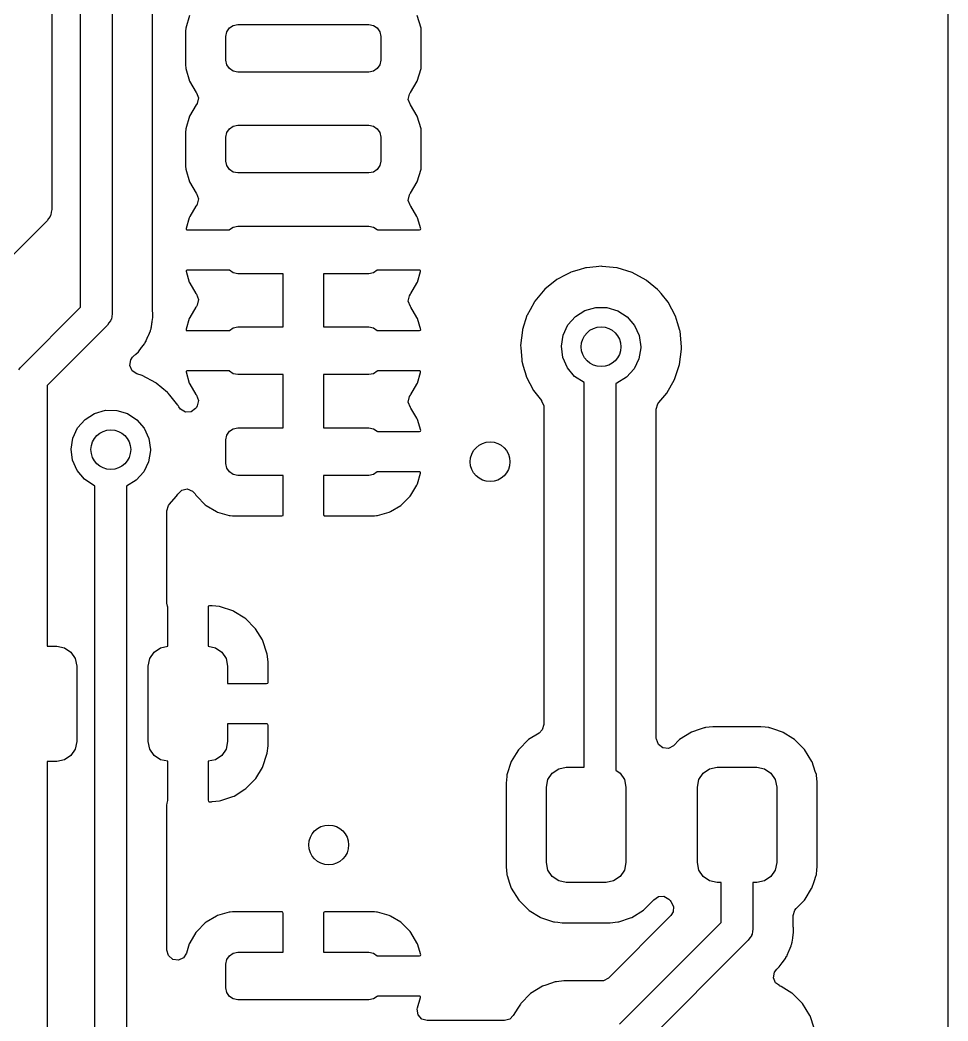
# Model space of a CAD drawing. Extents: x 63 to 234, y -148 to -41.
# Drawn here: x 138.49 to 150.17, y -93.91 to -81.31 of the extents above; entities that cross this region are included whole.
import ezdxf

# ---------------------------------------------------------------- set-up
doc = ezdxf.new("R2010")
doc.units = 0
doc.layers.add('BLACK', color=7, linetype='CONTINUOUS')

msp = doc.modelspace()

# ---------------------------------------------------------------- linework, layer by layer
at = {"layer": 'BLACK', "linetype": 'CONTINUOUS'}
for p, q in [((150.167, -65.3599), (150.167, -95.2913)), ((139.246, -84.9231), (139.246, -78.7528)), ((139.646, -78.67), (139.646, -85.0063)), ((140.154, -84.9813), (140.154, -78.6989)), ((138.884, -81.026), (138.884, -83.6933)), ((140.618, -81.2474), (140.571, -81.4072)), ((143.533, -81.4072), (143.486, -81.2474)), ((140.571, -81.4072), (140.569, -81.4445)), ((141.088, -81.4536), (141.121, -81.4049)), ((141.121, -81.4049), (141.17, -81.3724)), ((141.17, -81.3724), (141.227, -81.361)), ((141.227, -81.361), (142.877, -81.361)), ((142.877, -81.361), (142.934, -81.3724)), ((142.934, -81.3724), (142.983, -81.4049)), ((142.983, -81.4049), (143.016, -81.4536)), ((143.535, -81.4445), (143.533, -81.4072)), ((140.569, -81.4445), (140.569, -81.8775)), ((141.077, -81.511), (141.088, -81.4536)), ((141.077, -81.811), (141.077, -81.511)), ((143.016, -81.4536), (143.027, -81.511)), ((143.027, -81.511), (143.027, -81.811)), ((143.535, -81.8775), (143.535, -81.4445)), ((140.569, -81.8775), (140.569, -81.8799)), ((140.569, -81.8799), (140.569, -81.88)), ((140.569, -81.88), (140.571, -81.9042)), ((140.571, -81.9042), (140.571, -81.9148)), ((140.571, -81.9148), (140.618, -82.0746)), ((141.088, -81.8684), (141.077, -81.811)), ((141.121, -81.9171), (141.088, -81.8684)), ((141.17, -81.9496), (141.121, -81.9171)), ((142.983, -81.9171), (142.934, -81.9496)), ((143.016, -81.8684), (142.983, -81.9171)), ((143.027, -81.811), (143.016, -81.8684)), ((143.486, -82.0746), (143.533, -81.9148)), ((143.533, -81.9042), (143.535, -81.88)), ((143.533, -81.9148), (143.533, -81.9042)), ((143.535, -81.8799), (143.535, -81.8775)), ((143.535, -81.88), (143.535, -81.8799)), ((141.227, -81.961), (141.17, -81.9496)), ((142.877, -81.961), (141.227, -81.961)), ((142.934, -81.9496), (142.877, -81.961)), ((140.618, -82.0746), (140.703, -82.2178)), ((143.401, -82.2178), (143.486, -82.0746)), ((140.703, -82.2178), (140.705, -82.2205)), ((140.705, -82.2205), (140.731, -82.2849)), ((140.731, -82.2849), (140.717, -82.3545)), ((143.373, -82.3071), (143.387, -82.2375)), ((143.399, -82.3715), (143.373, -82.3071)), ((143.387, -82.2375), (143.398, -82.2217)), ((143.398, -82.2217), (143.401, -82.2178)), ((140.703, -82.3742), (140.618, -82.5174)), ((140.706, -82.3703), (140.703, -82.3742)), ((140.717, -82.3545), (140.706, -82.3703)), ((143.401, -82.3742), (143.399, -82.3715)), ((143.486, -82.5174), (143.401, -82.3742)), ((140.618, -82.5174), (140.571, -82.6772)), ((143.533, -82.6772), (143.486, -82.5174)), ((140.571, -82.6836), (140.569, -82.712)), ((140.571, -82.6772), (140.571, -82.6836)), ((140.571, -82.6836), (140.571, -82.6836)), ((141.088, -82.7236), (141.121, -82.6749)), ((141.121, -82.6749), (141.17, -82.6424)), ((141.17, -82.6424), (141.227, -82.631)), ((141.227, -82.631), (142.877, -82.631)), ((142.877, -82.631), (142.934, -82.6424)), ((142.934, -82.6424), (142.983, -82.6749)), ((142.983, -82.6749), (143.016, -82.7236)), ((143.533, -82.6836), (143.533, -82.6772)), ((143.535, -82.712), (143.533, -82.6836)), ((143.533, -82.6836), (143.533, -82.6836)), ((140.569, -82.712), (140.569, -82.7145)), ((140.569, -82.7145), (140.569, -83.1475)), ((141.077, -82.781), (141.088, -82.7236)), ((141.077, -83.081), (141.077, -82.781)), ((143.016, -82.7236), (143.027, -82.781)), ((143.027, -82.781), (143.027, -83.081)), ((143.535, -82.7145), (143.535, -82.712)), ((143.535, -83.1475), (143.535, -82.7145)), ((140.569, -83.1475), (140.571, -83.1848)), ((140.571, -83.1848), (140.618, -83.3446)), ((141.088, -83.1384), (141.077, -83.081)), ((141.121, -83.1871), (141.088, -83.1384)), ((141.17, -83.2196), (141.121, -83.1871)), ((142.983, -83.1871), (142.934, -83.2196)), ((143.016, -83.1384), (142.983, -83.1871)), ((143.027, -83.081), (143.016, -83.1384)), ((143.486, -83.3446), (143.533, -83.1848)), ((143.533, -83.1848), (143.535, -83.1475)), ((141.227, -83.231), (141.17, -83.2196)), ((142.877, -83.231), (141.227, -83.231)), ((142.934, -83.2196), (142.877, -83.231)), ((140.618, -83.3446), (140.703, -83.4878)), ((143.401, -83.4878), (143.486, -83.3446)), ((140.703, -83.4878), (140.705, -83.4907)), ((140.705, -83.4907), (140.731, -83.5553)), ((140.731, -83.5553), (140.717, -83.6249)), ((143.373, -83.5776), (143.387, -83.5079)), ((143.387, -83.5079), (143.397, -83.4918)), ((143.397, -83.4918), (143.401, -83.4878)), ((138.884, -83.6933), (138.877, -83.7259)), ((140.699, -83.6513), (140.622, -83.7808)), ((140.705, -83.6436), (140.699, -83.6513)), ((140.717, -83.6249), (140.705, -83.6436)), ((143.399, -83.6436), (143.373, -83.5776)), ((143.405, -83.6513), (143.399, -83.6436)), ((143.482, -83.7808), (143.405, -83.6513)), ((138.843, -83.8061), (138.825, -83.8344)), ((138.864, -83.78), (138.843, -83.8061)), ((138.867, -83.7688), (138.864, -83.78)), ((138.873, -83.7591), (138.867, -83.7688)), ((138.877, -83.7259), (138.873, -83.7591)), ((140.616, -83.7952), (140.577, -83.9296)), ((140.622, -83.7808), (140.616, -83.7952)), ((143.488, -83.7952), (143.482, -83.7808)), ((143.529, -83.9351), (143.488, -83.7952)), ((138.825, -83.8344), (138.317, -84.3427)), ((140.577, -83.9296), (140.577, -83.9437)), ((140.577, -83.9437), (140.584, -83.947)), ((140.584, -83.947), (141.12, -83.947)), ((141.12, -83.947), (141.121, -83.9449)), ((141.121, -83.9449), (141.17, -83.9124)), ((141.17, -83.9124), (141.227, -83.901)), ((141.227, -83.901), (142.877, -83.901)), ((142.877, -83.901), (142.934, -83.9124)), ((142.934, -83.9124), (142.983, -83.9449)), ((142.983, -83.9449), (142.984, -83.947)), ((142.984, -83.947), (143.514, -83.947)), ((143.514, -83.947), (143.527, -83.943)), ((143.527, -83.943), (143.529, -83.9351)), ((140.59, -84.455), (140.577, -84.459)), ((141.12, -84.455), (140.59, -84.455)), ((141.121, -84.4571), (141.12, -84.455)), ((141.17, -84.4896), (141.121, -84.4571)), ((142.983, -84.4571), (142.934, -84.4896)), ((142.984, -84.455), (142.983, -84.4571)), ((143.52, -84.455), (142.984, -84.455)), ((143.527, -84.4583), (143.52, -84.455)), ((145.524, -84.4502), (145.42, -84.4806)), ((145.604, -84.4265), (145.524, -84.4502)), ((145.61, -84.4248), (145.604, -84.4265)), ((145.604, -84.4265), (145.604, -84.4265)), ((145.616, -84.4242), (145.61, -84.4248)), ((145.739, -84.413), (145.616, -84.4242)), ((145.616, -84.4242), (145.616, -84.4242)), ((145.807, -84.4068), (145.739, -84.413)), ((145.813, -84.4075), (145.807, -84.4068)), ((145.998, -84.4269), (145.813, -84.4075)), ((145.813, -84.4075), (145.813, -84.4075)), ((146.004, -84.4275), (145.998, -84.4269)), ((145.998, -84.4269), (145.998, -84.4269)), ((146.193, -84.486), (146.004, -84.4275)), ((140.577, -84.459), (140.575, -84.4669)), ((140.575, -84.4669), (140.616, -84.6068)), ((141.227, -84.501), (141.17, -84.4896)), ((141.798, -84.501), (141.227, -84.501)), ((141.798, -85.171), (141.798, -84.501)), ((142.877, -84.501), (142.306, -84.501)), ((142.306, -84.501), (142.306, -85.171)), ((142.934, -84.4896), (142.877, -84.501)), ((143.488, -84.6068), (143.527, -84.4724)), ((143.527, -84.4724), (143.527, -84.4583)), ((145.245, -84.5722), (145.091, -84.6962)), ((145.356, -84.5143), (145.245, -84.5722)), ((145.415, -84.4835), (145.356, -84.5143)), ((145.42, -84.4806), (145.415, -84.4835)), ((145.415, -84.4835), (145.415, -84.4835)), ((146.367, -84.5801), (146.193, -84.486)), ((146.371, -84.584), (146.367, -84.5801)), ((140.616, -84.6068), (140.622, -84.6212)), ((140.622, -84.6212), (140.699, -84.7507)), ((143.405, -84.7507), (143.482, -84.6212)), ((143.482, -84.6212), (143.488, -84.6068)), ((145.091, -84.6962), (144.964, -84.8477)), ((146.512, -84.7005), (146.371, -84.584)), ((146.371, -84.584), (146.371, -84.584)), ((146.519, -84.7061), (146.512, -84.7005)), ((146.523, -84.7109), (146.519, -84.7061)), ((140.699, -84.7507), (140.705, -84.7588)), ((140.705, -84.7588), (140.731, -84.8249)), ((140.731, -84.8249), (140.717, -84.8945)), ((143.373, -84.8471), (143.387, -84.7775)), ((143.387, -84.7775), (143.399, -84.7588)), ((143.399, -84.7588), (143.405, -84.7507)), ((146.555, -84.7496), (146.523, -84.7109)), ((146.523, -84.7109), (146.523, -84.7109)), ((146.644, -84.8594), (146.555, -84.7496)), ((138.486, -85.6835), (139.246, -84.9231)), ((140.699, -84.9213), (140.622, -85.0508)), ((140.705, -84.9132), (140.699, -84.9213)), ((140.717, -84.8945), (140.705, -84.9132)), ((143.399, -84.9132), (143.373, -84.8471)), ((143.405, -84.9213), (143.399, -84.9132)), ((143.482, -85.0508), (143.405, -84.9213)), ((144.906, -84.953), (144.869, -85.021)), ((144.961, -84.8531), (144.906, -84.953)), ((144.964, -84.8477), (144.961, -84.8531)), ((144.961, -84.8531), (144.961, -84.8531)), ((145.596, -84.9638), (145.732, -84.9248)), ((145.732, -84.9248), (145.874, -84.9257)), ((145.874, -84.9257), (146.01, -84.9663)), ((146.737, -85.034), (146.644, -84.8594)), ((139.629, -85.0817), (139.626, -85.093)), ((139.635, -85.072), (139.629, -85.0817)), ((139.639, -85.0388), (139.635, -85.072)), ((139.646, -85.0063), (139.639, -85.0388)), ((140.149, -85.1018), (140.158, -85.0507)), ((140.155, -84.9885), (140.154, -84.9813)), ((140.158, -85.0417), (140.155, -84.9885)), ((140.158, -85.0507), (140.158, -85.0417)), ((140.616, -85.0652), (140.577, -85.1996)), ((140.622, -85.0508), (140.616, -85.0652)), ((143.488, -85.0652), (143.482, -85.0508)), ((143.529, -85.2051), (143.488, -85.0652)), ((144.867, -85.0269), (144.811, -85.2009)), ((144.869, -85.021), (144.867, -85.0269)), ((144.867, -85.0269), (144.867, -85.0269)), ((145.382, -85.1457), (145.476, -85.0394)), ((145.476, -85.0394), (145.596, -84.9638)), ((146.01, -84.9663), (146.129, -85.0434)), ((146.129, -85.0434), (146.221, -85.1508)), ((146.763, -85.1201), (146.737, -85.034)), ((139.587, -85.1473), (138.827, -85.9078)), ((139.605, -85.1191), (139.587, -85.1473)), ((139.626, -85.093), (139.605, -85.1191)), ((140.127, -85.2193), (140.128, -85.2119)), ((140.128, -85.2119), (140.129, -85.2093)), ((140.129, -85.2093), (140.134, -85.1931)), ((140.134, -85.1931), (140.135, -85.1905)), ((140.135, -85.1905), (140.137, -85.1834)), ((140.137, -85.1834), (140.139, -85.1688)), ((140.139, -85.1688), (140.144, -85.1315)), ((140.144, -85.1315), (140.146, -85.12)), ((140.146, -85.12), (140.147, -85.1135)), ((140.147, -85.1135), (140.149, -85.1018)), ((140.577, -85.1996), (140.577, -85.2137)), ((141.121, -85.2149), (141.17, -85.1824)), ((141.17, -85.1824), (141.227, -85.171)), ((141.227, -85.171), (141.798, -85.171)), ((142.306, -85.171), (142.877, -85.171)), ((142.877, -85.171), (142.934, -85.1824)), ((142.934, -85.1824), (142.983, -85.2149)), ((143.514, -85.217), (143.527, -85.213)), ((143.527, -85.213), (143.529, -85.2051)), ((144.809, -85.2095), (144.787, -85.4061)), ((144.811, -85.2009), (144.809, -85.2095)), ((145.322, -85.274), (145.382, -85.1457)), ((146.221, -85.1508), (146.28, -85.2799)), ((146.791, -85.2141), (146.763, -85.1201)), ((140.075, -85.3432), (140.098, -85.2836)), ((140.098, -85.2836), (140.101, -85.2776)), ((140.101, -85.2776), (140.113, -85.2509)), ((140.113, -85.2509), (140.127, -85.2193)), ((140.577, -85.2137), (140.584, -85.217)), ((140.584, -85.217), (141.12, -85.217)), ((141.12, -85.217), (141.121, -85.2149)), ((142.983, -85.2149), (142.984, -85.217)), ((142.984, -85.217), (143.514, -85.217)), ((145.3, -85.4141), (145.322, -85.274)), ((146.28, -85.2799), (146.3, -85.4202)), ((146.794, -85.2234), (146.791, -85.2141)), ((146.813, -85.4202), (146.794, -85.2234)), ((139.976, -85.4835), (140.013, -85.4312)), ((140.013, -85.4312), (140.017, -85.4259)), ((140.017, -85.4259), (140.052, -85.3816)), ((140.052, -85.3816), (140.056, -85.3756)), ((140.056, -85.3756), (140.06, -85.3687)), ((140.06, -85.3687), (140.061, -85.3664)), ((140.061, -85.3664), (140.069, -85.3517)), ((140.069, -85.3517), (140.071, -85.3494)), ((140.071, -85.3494), (140.075, -85.3432)), ((144.787, -85.4061), (144.789, -85.4285)), ((144.789, -85.4285), (144.802, -85.5865)), ((145.318, -85.5547), (145.3, -85.4141)), ((146.3, -85.4324), (146.276, -85.5722)), ((146.3, -85.4202), (146.3, -85.4324)), ((146.788, -85.6447), (146.813, -85.4485)), ((146.813, -85.4237), (146.813, -85.4202)), ((146.813, -85.4285), (146.813, -85.4237)), ((146.813, -85.4237), (146.813, -85.4237)), ((146.813, -85.4485), (146.813, -85.4285)), ((139.867, -85.6566), (139.878, -85.5865)), ((139.878, -85.5865), (139.902, -85.5514)), ((139.902, -85.5514), (139.927, -85.5274)), ((139.927, -85.5274), (139.933, -85.5215)), ((139.933, -85.5215), (139.943, -85.5126)), ((139.943, -85.5126), (139.976, -85.4835)), ((144.802, -85.5865), (144.803, -85.6031)), ((145.376, -85.6844), (145.318, -85.5547)), ((146.276, -85.5722), (146.215, -85.6998)), ((138.468, -85.7118), (138.486, -85.6835)), ((139.895, -85.7217), (139.867, -85.6566)), ((144.803, -85.6031), (144.821, -85.666)), ((144.821, -85.666), (144.855, -85.7846)), ((145.467, -85.7929), (145.376, -85.6844)), ((146.215, -85.6998), (146.119, -85.8049)), ((146.726, -85.8324), (146.788, -85.6447)), ((139.954, -85.7609), (139.895, -85.7217)), ((140.021, -85.7814), (139.954, -85.7609)), ((140.194, -85.8755), (140.021, -85.7814)), ((140.577, -85.729), (140.575, -85.7369)), ((140.575, -85.7369), (140.616, -85.8768)), ((140.59, -85.725), (140.577, -85.729)), ((141.12, -85.725), (140.59, -85.725)), ((141.121, -85.7271), (141.12, -85.725)), ((141.17, -85.7596), (141.121, -85.7271)), ((141.227, -85.771), (141.17, -85.7596)), ((141.798, -85.771), (141.227, -85.771)), ((141.798, -86.441), (141.798, -85.771)), ((142.877, -85.771), (142.306, -85.771)), ((142.306, -85.771), (142.306, -86.441)), ((142.934, -85.7596), (142.877, -85.771)), ((142.983, -85.7271), (142.934, -85.7596)), ((142.984, -85.725), (142.983, -85.7271)), ((143.52, -85.725), (142.984, -85.725)), ((143.488, -85.8768), (143.527, -85.7424)), ((143.527, -85.7283), (143.52, -85.725)), ((143.527, -85.7424), (143.527, -85.7283)), ((144.855, -85.7846), (144.858, -85.7933)), ((144.858, -85.7933), (144.948, -85.9692)), ((145.585, -85.8715), (145.467, -85.7929)), ((146.119, -85.8049), (145.999, -85.8791)), ((146.628, -86.0043), (146.726, -85.8324)), ((138.827, -85.9078), (138.827, -89.191)), ((140.199, -85.8794), (140.194, -85.8755)), ((140.342, -85.9976), (140.199, -85.8794)), ((140.199, -85.8794), (140.199, -85.8794)), ((140.616, -85.8768), (140.622, -85.8912)), ((140.622, -85.8912), (140.699, -86.0207)), ((143.405, -86.0207), (143.482, -85.8912)), ((143.482, -85.8912), (143.488, -85.8768)), ((144.948, -85.9692), (145.049, -86.0961)), ((145.587, -85.8722), (145.585, -85.8715)), ((145.587, -90.715), (145.587, -85.8722)), ((145.999, -85.8791), (145.987, -85.8822)), ((145.987, -85.8822), (145.987, -90.7536)), ((140.347, -86.0015), (140.342, -85.9976)), ((140.351, -86.0063), (140.347, -86.0015)), ((140.369, -86.0288), (140.351, -86.0063)), ((140.351, -86.0063), (140.351, -86.0063)), ((140.472, -86.1548), (140.369, -86.0288)), ((140.699, -86.0207), (140.705, -86.0288)), ((140.705, -86.0288), (140.731, -86.0949)), ((140.731, -86.0949), (140.717, -86.1645)), ((143.373, -86.1171), (143.387, -86.0475)), ((143.387, -86.0475), (143.399, -86.0288)), ((143.399, -86.0288), (143.405, -86.0207)), ((146.526, -86.1225), (146.628, -86.0043)), ((139.424, -86.2592), (139.56, -86.2202)), ((139.56, -86.2202), (139.702, -86.2211)), ((139.702, -86.2211), (139.838, -86.2617)), ((140.475, -86.1602), (140.472, -86.1548)), ((140.484, -86.1782), (140.475, -86.1602)), ((140.475, -86.1602), (140.475, -86.1602)), ((140.505, -86.2066), (140.484, -86.1782)), ((140.567, -86.2417), (140.505, -86.2066)), ((140.695, -86.1962), (140.638, -86.2378)), ((140.705, -86.1832), (140.695, -86.1962)), ((140.717, -86.1645), (140.705, -86.1832)), ((143.399, -86.1832), (143.373, -86.1171)), ((143.405, -86.1913), (143.399, -86.1832)), ((143.482, -86.3208), (143.405, -86.1913)), ((145.049, -86.0961), (145.051, -86.0992)), ((145.051, -86.0992), (145.078, -86.165)), ((145.078, -86.165), (145.078, -86.1774)), ((145.078, -86.1774), (145.078, -90.1782)), ((146.495, -86.2048), (146.516, -86.1367)), ((146.495, -90.3546), (146.495, -86.2048)), ((146.516, -86.1367), (146.526, -86.1225)), ((139.21, -86.4411), (139.304, -86.3348)), ((139.304, -86.3348), (139.424, -86.2592)), ((139.838, -86.2617), (139.956, -86.3388)), ((139.956, -86.3388), (140.049, -86.4462)), ((140.638, -86.2378), (140.567, -86.2417)), ((143.488, -86.3352), (143.482, -86.3208)), ((143.529, -86.4751), (143.488, -86.3352)), ((139.15, -86.5694), (139.21, -86.4411)), ((140.049, -86.4462), (140.108, -86.5753)), ((141.121, -86.4849), (141.17, -86.4524)), ((141.17, -86.4524), (141.227, -86.441)), ((141.227, -86.441), (141.798, -86.441)), ((142.306, -86.441), (142.877, -86.441)), ((142.877, -86.441), (142.934, -86.4524)), ((142.934, -86.4524), (142.983, -86.4849)), ((139.128, -86.7095), (139.15, -86.5694)), ((140.108, -86.5753), (140.128, -86.7156)), ((141.077, -86.591), (141.088, -86.5336)), ((141.077, -86.891), (141.077, -86.591)), ((141.088, -86.5336), (141.121, -86.4849)), ((142.983, -86.4849), (142.984, -86.487)), ((142.984, -86.487), (143.514, -86.487)), ((143.514, -86.487), (143.527, -86.483)), ((143.527, -86.483), (143.529, -86.4751)), ((139.146, -86.8501), (139.128, -86.7095)), ((140.128, -86.7156), (140.128, -86.7278)), ((139.203, -86.9798), (139.146, -86.8501)), ((140.128, -86.7278), (140.104, -86.8676)), ((140.104, -86.8676), (140.042, -86.9952)), ((141.088, -86.9484), (141.077, -86.891)), ((141.121, -86.9971), (141.088, -86.9484)), ((139.295, -87.0883), (139.203, -86.9798)), ((139.413, -87.1669), (139.295, -87.0883)), ((139.947, -87.1003), (139.827, -87.1741)), ((140.042, -86.9952), (139.947, -87.1003)), ((141.17, -87.0296), (141.121, -86.9971)), ((141.227, -87.041), (141.17, -87.0296)), ((141.798, -87.041), (141.227, -87.041)), ((141.798, -87.5355), (141.798, -87.041)), ((142.877, -87.041), (142.306, -87.041)), ((142.306, -87.041), (142.306, -87.5309)), ((142.934, -87.0296), (142.877, -87.041)), ((142.983, -86.9971), (142.934, -87.0296)), ((142.984, -86.995), (142.983, -86.9971)), ((143.52, -86.995), (142.984, -86.995)), ((143.488, -87.1468), (143.527, -87.0124)), ((143.527, -86.9983), (143.52, -86.995)), ((143.527, -87.0124), (143.527, -86.9983)), ((139.427, -87.1714), (139.413, -87.1669)), ((139.427, -95.0968), (139.427, -87.1714)), ((139.827, -87.1741), (139.827, -95.014)), ((140.47, -87.2745), (140.521, -87.2252)), ((140.521, -87.2252), (140.591, -87.2112)), ((140.591, -87.2112), (140.657, -87.2372)), ((143.405, -87.2907), (143.482, -87.1612)), ((143.482, -87.1612), (143.488, -87.1468)), ((140.366, -87.4037), (140.452, -87.3044)), ((140.452, -87.3044), (140.456, -87.2997)), ((140.452, -87.3044), (140.452, -87.3044)), ((140.456, -87.2997), (140.47, -87.2745)), ((140.657, -87.2372), (140.688, -87.2726)), ((140.688, -87.2726), (140.699, -87.2907)), ((140.699, -87.2907), (140.709, -87.3031)), ((140.709, -87.3031), (140.815, -87.4094)), ((143.289, -87.4094), (143.395, -87.3031)), ((143.395, -87.3031), (143.405, -87.2907)), ((140.335, -87.4861), (140.356, -87.4179)), ((140.356, -87.4179), (140.366, -87.4037)), ((140.815, -87.4094), (140.827, -87.4191)), ((140.827, -87.4191), (140.957, -87.4956)), ((143.147, -87.4956), (143.277, -87.4191)), ((143.277, -87.4191), (143.289, -87.4094)), ((140.335, -88.65), (140.335, -87.4861)), ((140.957, -87.4956), (140.971, -87.5019)), ((140.971, -87.5019), (141.117, -87.5443)), ((141.117, -87.5443), (141.13, -87.5466)), ((141.13, -87.5466), (141.158, -87.5488)), ((141.158, -87.5488), (141.163, -87.549)), ((141.163, -87.549), (141.78, -87.549)), ((141.78, -87.549), (141.795, -87.5445)), ((141.795, -87.5445), (141.796, -87.5431)), ((141.796, -87.5431), (141.798, -87.5355)), ((142.306, -87.5309), (142.31, -87.5461)), ((142.31, -87.5461), (142.312, -87.5473)), ((142.312, -87.5473), (142.32, -87.549)), ((142.32, -87.549), (142.941, -87.549)), ((142.941, -87.549), (142.946, -87.5488)), ((142.946, -87.5488), (142.974, -87.5466)), ((142.974, -87.5466), (142.987, -87.5443)), ((142.987, -87.5443), (143.133, -87.5019)), ((143.133, -87.5019), (143.147, -87.4956)), ((140.341, -88.6855), (140.335, -88.65)), ((140.345, -88.7011), (140.341, -88.6855)), ((140.345, -89.1918), (140.345, -88.7011)), ((140.855, -88.6889), (140.853, -88.6965)), ((140.853, -88.6965), (140.853, -89.1918)), ((140.856, -88.6875), (140.855, -88.6889)), ((140.871, -88.683), (140.856, -88.6875)), ((140.896, -88.683), (140.871, -88.683)), ((140.903, -88.6833), (140.896, -88.683)), ((140.997, -88.693), (140.903, -88.6833)), ((141.01, -88.6959), (140.997, -88.693)), ((141.165, -88.747), (141.01, -88.6959)), ((141.178, -88.7532), (141.165, -88.747)), ((141.316, -88.8382), (141.178, -88.7532)), ((141.327, -88.8473), (141.316, -88.8382)), ((141.442, -88.9618), (141.327, -88.8473)), ((141.451, -88.9732), (141.442, -88.9618)), ((141.536, -89.111), (141.451, -88.9732)), ((141.543, -89.1242), (141.536, -89.111)), ((138.827, -89.191), (138.949, -89.191)), ((138.949, -89.191), (139.045, -89.21)), ((139.045, -89.21), (139.126, -89.2642)), ((140.172, -89.2642), (140.254, -89.21)), ((140.254, -89.21), (140.345, -89.1918)), ((140.853, -89.1918), (140.945, -89.21)), ((140.945, -89.21), (141.026, -89.2642)), ((141.594, -89.2784), (141.543, -89.1242)), ((139.126, -89.2642), (139.18, -89.3453)), ((139.18, -89.3453), (139.199, -89.441)), ((140.099, -89.441), (140.118, -89.3453)), ((140.118, -89.3453), (140.172, -89.2642)), ((141.026, -89.2642), (141.08, -89.3453)), ((141.08, -89.3453), (141.099, -89.441)), ((141.597, -89.2918), (141.594, -89.2784)), ((141.607, -89.3874), (141.597, -89.2918)), ((139.199, -89.441), (139.199, -90.391)), ((140.099, -90.391), (140.099, -89.441)), ((141.099, -89.441), (141.099, -89.662)), ((141.607, -89.3939), (141.607, -89.3874)), ((141.607, -89.6485), (141.607, -89.3939)), ((141.099, -89.662), (141.589, -89.662)), ((141.589, -89.662), (141.604, -89.6575)), ((141.604, -89.6575), (141.606, -89.6561)), ((141.606, -89.6561), (141.607, -89.6485)), ((141.594, -90.17), (141.099, -90.17)), ((141.099, -90.17), (141.099, -90.391)), ((141.601, -90.1717), (141.594, -90.17)), ((141.603, -90.1729), (141.601, -90.1717)), ((141.607, -90.1881), (141.603, -90.1729)), ((141.607, -90.4381), (141.607, -90.1881)), ((145.058, -90.2463), (145.019, -90.2854)), ((145.078, -90.1782), (145.058, -90.2463)), ((147.047, -90.2372), (146.938, -90.2734)), ((147.099, -90.2197), (147.047, -90.2372)), ((147.106, -90.2175), (147.099, -90.2197)), ((147.099, -90.2197), (147.099, -90.2197)), ((147.113, -90.2168), (147.106, -90.2175)), ((147.208, -90.2068), (147.113, -90.2168)), ((147.113, -90.2168), (147.113, -90.2168)), ((147.212, -90.2065), (147.208, -90.2068)), ((147.208, -90.2068), (147.208, -90.2068)), ((147.812, -90.2065), (147.212, -90.2065)), ((147.867, -90.2121), (147.812, -90.2065)), ((147.91, -90.2165), (147.867, -90.2121)), ((147.917, -90.2172), (147.91, -90.2165)), ((147.91, -90.2165), (147.91, -90.2165)), ((147.923, -90.2194), (147.917, -90.2172)), ((147.973, -90.2359), (147.923, -90.2194)), ((147.923, -90.2194), (147.923, -90.2194)), ((148.085, -90.2729), (147.973, -90.2359)), ((144.888, -90.3665), (144.763, -90.4917)), ((145.019, -90.2854), (144.888, -90.3665)), ((146.496, -90.3637), (146.495, -90.3546)), ((146.521, -90.4302), (146.496, -90.3637)), ((146.782, -90.3717), (146.711, -90.4436)), ((146.788, -90.3665), (146.782, -90.3717)), ((146.938, -90.2734), (146.788, -90.3665)), ((148.091, -90.2767), (148.085, -90.2729)), ((148.214, -90.3525), (148.091, -90.2767)), ((148.091, -90.2767), (148.091, -90.2767)), ((148.235, -90.3657), (148.214, -90.3525)), ((148.36, -90.4907), (148.235, -90.3657)), ((139.18, -90.4867), (139.126, -90.5678)), ((139.199, -90.391), (139.18, -90.4867)), ((140.118, -90.4867), (140.099, -90.391)), ((140.172, -90.5678), (140.118, -90.4867)), ((141.08, -90.4867), (141.026, -90.5678)), ((141.099, -90.391), (141.08, -90.4867)), ((141.597, -90.5389), (141.607, -90.4446)), ((141.607, -90.4446), (141.607, -90.4381)), ((144.759, -90.4979), (144.731, -90.5429)), ((144.763, -90.4917), (144.759, -90.4979)), ((144.759, -90.4979), (144.759, -90.4979)), ((146.578, -90.4727), (146.521, -90.4302)), ((146.648, -90.4777), (146.578, -90.4727)), ((146.711, -90.4436), (146.648, -90.4777)), ((148.454, -90.6411), (148.36, -90.4907)), ((139.045, -90.622), (138.949, -90.641)), ((139.126, -90.5678), (139.045, -90.622)), ((140.254, -90.622), (140.172, -90.5678)), ((140.345, -90.6402), (140.254, -90.622)), ((140.945, -90.622), (140.853, -90.6402)), ((141.026, -90.5678), (140.945, -90.622)), ((141.543, -90.7066), (141.594, -90.5523)), ((141.594, -90.5523), (141.597, -90.5389)), ((144.731, -90.5429), (144.67, -90.6423)), ((138.949, -90.641), (138.827, -90.641)), ((138.827, -90.641), (138.827, -96.955)), ((140.345, -91.1355), (140.345, -90.6402)), ((140.853, -90.6402), (140.853, -91.1309)), ((141.452, -90.8578), (141.537, -90.7198)), ((141.537, -90.7198), (141.543, -90.7066)), ((144.67, -90.6423), (144.614, -90.8101)), ((145.185, -90.7882), (145.266, -90.734)), ((145.266, -90.734), (145.362, -90.715)), ((145.362, -90.715), (145.587, -90.715)), ((145.987, -90.7536), (146.039, -90.7882)), ((147.085, -90.7882), (147.166, -90.734)), ((147.166, -90.734), (147.262, -90.715)), ((147.262, -90.715), (147.762, -90.715)), ((147.762, -90.715), (147.858, -90.734)), ((147.858, -90.734), (147.939, -90.7882)), ((148.456, -90.648), (148.454, -90.6411)), ((148.496, -90.7669), (148.456, -90.648)), ((141.328, -90.9839), (141.443, -90.8692)), ((141.443, -90.8692), (141.452, -90.8578)), ((144.612, -90.8306), (144.603, -90.9146)), ((144.614, -90.817), (144.612, -90.8306)), ((144.614, -90.8101), (144.614, -90.817)), ((144.614, -90.817), (144.614, -90.817)), ((145.112, -90.965), (145.131, -90.8693)), ((145.131, -90.8693), (145.185, -90.7882)), ((146.039, -90.7882), (146.093, -90.8693)), ((146.093, -90.8693), (146.112, -90.965)), ((147.012, -90.965), (147.031, -90.8693)), ((147.031, -90.8693), (147.085, -90.7882)), ((147.939, -90.7882), (147.993, -90.8693)), ((147.993, -90.8693), (148.012, -90.965)), ((148.51, -90.8088), (148.496, -90.7669)), ((148.51, -90.8157), (148.51, -90.8088)), ((148.519, -90.9039), (148.51, -90.8157)), ((148.51, -90.8157), (148.51, -90.8157)), ((141.179, -91.0782), (141.317, -90.9929)), ((141.317, -90.9929), (141.328, -90.9839)), ((144.603, -90.9146), (144.603, -91.9654)), ((145.112, -91.915), (145.112, -90.965)), ((146.112, -90.965), (146.112, -91.915)), ((147.012, -91.915), (147.012, -90.965)), ((148.012, -90.965), (148.012, -91.915)), ((148.52, -90.9146), (148.519, -90.9039)), ((148.52, -91.9654), (148.52, -90.9146)), ((140.338, -91.1668), (140.345, -91.1355)), ((140.853, -91.1309), (140.858, -91.1461)), ((140.998, -91.1387), (141.012, -91.1359)), ((141.012, -91.1359), (141.166, -91.0844)), ((141.166, -91.0844), (141.179, -91.0782)), ((140.335, -91.1936), (140.338, -91.1668)), ((140.335, -93.0197), (140.335, -91.1936)), ((140.858, -91.1461), (140.859, -91.1473)), ((140.859, -91.1473), (140.867, -91.149)), ((140.867, -91.149), (140.896, -91.149)), ((140.896, -91.149), (140.903, -91.1487)), ((140.903, -91.1487), (140.998, -91.1387)), ((144.603, -91.9654), (144.604, -91.9686)), ((144.604, -91.9686), (144.604, -91.9686)), ((144.604, -91.9686), (144.614, -92.0627)), ((145.131, -92.0107), (145.112, -91.915)), ((145.185, -92.0918), (145.131, -92.0107)), ((146.093, -92.0107), (146.039, -92.0918)), ((146.112, -91.915), (146.093, -92.0107)), ((147.031, -92.0107), (147.012, -91.915)), ((147.085, -92.0918), (147.031, -92.0107)), ((147.993, -92.0107), (147.939, -92.0918)), ((148.012, -91.915), (147.993, -92.0107)), ((148.511, -92.0609), (148.516, -92.0098)), ((148.516, -92.0098), (148.52, -91.9654)), ((144.614, -92.0627), (144.614, -92.0712)), ((144.614, -92.0712), (144.617, -92.0777)), ((144.617, -92.0777), (144.617, -92.0777)), ((144.617, -92.0777), (144.649, -92.1739)), ((145.266, -92.146), (145.185, -92.0918)), ((145.362, -92.165), (145.266, -92.146)), ((145.958, -92.146), (145.862, -92.165)), ((146.039, -92.0918), (145.958, -92.146)), ((147.166, -92.146), (147.085, -92.0918)), ((147.262, -92.165), (147.166, -92.146)), ((147.858, -92.146), (147.762, -92.165)), ((147.939, -92.0918), (147.858, -92.146)), ((148.481, -92.1555), (148.508, -92.0764)), ((148.508, -92.0764), (148.51, -92.0699)), ((148.508, -92.0764), (148.508, -92.0764)), ((148.51, -92.0699), (148.511, -92.0609)), ((144.649, -92.1739), (144.67, -92.2389)), ((144.67, -92.2389), (144.764, -92.3893)), ((145.862, -92.165), (145.362, -92.165)), ((147.312, -92.165), (147.262, -92.165)), ((147.312, -92.6697), (147.312, -92.165)), ((147.762, -92.165), (147.712, -92.165)), ((147.712, -92.165), (147.712, -92.7528)), ((148.369, -92.376), (148.45, -92.244)), ((148.45, -92.244), (148.454, -92.2377)), ((148.45, -92.244), (148.45, -92.244)), ((148.454, -92.2377), (148.481, -92.1555)), ((144.764, -92.3893), (144.889, -92.5143)), ((146.38, -92.4695), (146.456, -92.3935)), ((146.456, -92.3935), (146.461, -92.3883)), ((146.461, -92.3883), (146.464, -92.3841)), ((146.464, -92.3841), (146.521, -92.3436)), ((146.521, -92.3436), (146.592, -92.3404)), ((146.592, -92.3404), (146.653, -92.376)), ((146.653, -92.376), (146.66, -92.3835)), ((146.66, -92.3835), (146.664, -92.3893)), ((146.664, -92.3893), (146.669, -92.3945)), ((146.669, -92.3945), (146.669, -92.3945)), ((146.669, -92.3945), (146.679, -92.405)), ((148.26, -92.4902), (148.361, -92.3883)), ((148.361, -92.3883), (148.369, -92.376)), ((144.889, -92.5143), (144.895, -92.5181)), ((144.895, -92.5181), (144.895, -92.5181)), ((144.895, -92.5181), (145.032, -92.6027)), ((146.186, -92.6065), (146.336, -92.5135)), ((146.336, -92.5135), (146.38, -92.4695)), ((146.679, -92.405), (146.713, -92.4673)), ((146.713, -92.4673), (146.708, -92.5381)), ((148.22, -92.5815), (148.241, -92.5134)), ((148.241, -92.5134), (148.257, -92.4925)), ((148.257, -92.4925), (148.26, -92.4902)), ((140.957, -92.5904), (140.827, -92.6669)), ((140.971, -92.5841), (140.957, -92.5904)), ((141.117, -92.5417), (140.971, -92.5841)), ((141.13, -92.5394), (141.117, -92.5417)), ((141.158, -92.5372), (141.13, -92.5394)), ((141.163, -92.537), (141.158, -92.5372)), ((141.784, -92.537), (141.163, -92.537)), ((141.792, -92.5387), (141.784, -92.537)), ((141.794, -92.5399), (141.792, -92.5387)), ((141.798, -92.5551), (141.794, -92.5399)), ((141.798, -93.045), (141.798, -92.5551)), ((142.308, -92.5429), (142.306, -92.5505)), ((142.306, -92.5505), (142.306, -93.045)), ((142.309, -92.5415), (142.308, -92.5429)), ((142.324, -92.537), (142.309, -92.5415)), ((142.941, -92.537), (142.324, -92.537)), ((142.946, -92.5372), (142.941, -92.537)), ((142.974, -92.5394), (142.946, -92.5372)), ((142.987, -92.5417), (142.974, -92.5394)), ((143.133, -92.5841), (142.987, -92.5417)), ((143.147, -92.5904), (143.133, -92.5841)), ((143.277, -92.6669), (143.147, -92.5904)), ((145.032, -92.6027), (145.039, -92.6071)), ((145.039, -92.6071), (145.102, -92.6278)), ((145.102, -92.6278), (145.201, -92.6606)), ((146.679, -92.5833), (145.893, -93.3696)), ((146.025, -92.6603), (146.169, -92.6122)), ((146.169, -92.6122), (146.186, -92.6065)), ((146.708, -92.5381), (146.679, -92.5833)), ((148.22, -92.7279), (148.22, -92.5815)), ((140.815, -92.6766), (140.709, -92.7829)), ((140.827, -92.6669), (140.815, -92.6766)), ((143.289, -92.6766), (143.277, -92.6669)), ((143.395, -92.7829), (143.289, -92.6766)), ((145.201, -92.6606), (145.201, -92.6606)), ((145.201, -92.6606), (145.207, -92.6628)), ((145.207, -92.6628), (145.214, -92.6635)), ((145.214, -92.6635), (145.214, -92.6635)), ((145.214, -92.6635), (145.254, -92.6676)), ((145.254, -92.6676), (145.312, -92.6735)), ((145.312, -92.6735), (145.912, -92.6735)), ((145.912, -92.6735), (145.916, -92.6732)), ((145.916, -92.6732), (146.011, -92.6632)), ((145.916, -92.6732), (145.916, -92.6732)), ((146.011, -92.6632), (146.018, -92.6625)), ((146.011, -92.6632), (146.011, -92.6632)), ((146.018, -92.6625), (146.025, -92.6603)), ((146.025, -92.6603), (146.025, -92.6603)), ((146.032, -93.95), (147.312, -92.6697)), ((147.712, -92.7528), (147.705, -92.7854)), ((148.221, -92.7351), (148.22, -92.7279)), ((148.224, -92.7973), (148.221, -92.7351)), ((140.699, -92.7953), (140.622, -92.9248)), ((140.709, -92.7829), (140.699, -92.7953)), ((143.405, -92.7953), (143.395, -92.7829)), ((143.482, -92.9248), (143.405, -92.7953)), ((147.653, -92.8939), (146.162, -94.3853)), ((147.671, -92.8656), (147.653, -92.8939)), ((147.692, -92.8395), (147.671, -92.8656)), ((147.695, -92.8283), (147.692, -92.8395)), ((147.701, -92.8186), (147.695, -92.8283)), ((147.705, -92.7854), (147.701, -92.8186)), ((148.205, -92.9203), (148.212, -92.8666)), ((148.212, -92.8666), (148.213, -92.8601)), ((148.213, -92.8601), (148.224, -92.7973)), ((140.356, -93.0882), (140.335, -93.0197)), ((140.616, -92.9392), (140.582, -93.0549)), ((140.622, -92.9248), (140.616, -92.9392)), ((143.488, -92.9392), (143.482, -92.9248)), ((143.529, -93.0791), (143.488, -92.9392)), ((148.164, -93.0302), (148.167, -93.0242)), ((148.167, -93.0242), (148.193, -92.9659)), ((148.193, -92.9659), (148.194, -92.9585)), ((148.194, -92.9585), (148.195, -92.9559)), ((148.195, -92.9559), (148.2, -92.9397)), ((148.2, -92.9397), (148.201, -92.9371)), ((148.201, -92.9371), (148.203, -92.93)), ((148.203, -92.93), (148.205, -92.9203)), ((140.409, -93.1345), (140.356, -93.0882)), ((140.48, -93.1444), (140.409, -93.1345)), ((140.544, -93.1147), (140.48, -93.1444)), ((140.582, -93.0549), (140.544, -93.1147)), ((141.077, -93.195), (141.088, -93.1376)), ((141.088, -93.1376), (141.121, -93.0889)), ((141.121, -93.0889), (141.17, -93.0564)), ((141.17, -93.0564), (141.227, -93.045)), ((141.227, -93.045), (141.798, -93.045)), ((142.306, -93.045), (142.877, -93.045)), ((142.877, -93.045), (142.934, -93.0564)), ((142.934, -93.0564), (142.983, -93.0889)), ((142.983, -93.0889), (142.984, -93.091)), ((142.984, -93.091), (143.514, -93.091)), ((143.514, -93.091), (143.527, -93.087)), ((143.527, -93.087), (143.529, -93.0791)), ((148.083, -93.1725), (148.105, -93.1451)), ((148.105, -93.1451), (148.122, -93.1222)), ((148.122, -93.1222), (148.126, -93.1153)), ((148.126, -93.1153), (148.127, -93.113)), ((148.127, -93.113), (148.135, -93.0983)), ((148.135, -93.0983), (148.137, -93.096)), ((148.137, -93.096), (148.141, -93.0898)), ((148.141, -93.0898), (148.144, -93.0827)), ((148.144, -93.0827), (148.164, -93.0302)), ((148.144, -93.0827), (148.144, -93.0827)), ((141.077, -93.495), (141.077, -93.195)), ((147.982, -93.2954), (148.012, -93.2568)), ((148.012, -93.2568), (148.037, -93.2351)), ((148.037, -93.2351), (148.042, -93.2301)), ((148.042, -93.2301), (148.079, -93.1778)), ((148.079, -93.1778), (148.083, -93.1725)), ((145.333, -93.4068), (145.238, -93.4168)), ((145.337, -93.4065), (145.333, -93.4068)), ((145.333, -93.4068), (145.333, -93.4068)), ((145.804, -93.4065), (145.337, -93.4065)), ((145.831, -93.4036), (145.804, -93.4065)), ((145.893, -93.3696), (145.831, -93.4036)), ((147.969, -93.3653), (147.982, -93.2954)), ((147.997, -93.4309), (147.969, -93.3653)), ((141.088, -93.5524), (141.077, -93.495)), ((145.063, -93.4734), (144.913, -93.5665)), ((145.106, -93.4592), (145.063, -93.4734)), ((145.224, -93.4197), (145.106, -93.4592)), ((145.231, -93.4175), (145.224, -93.4197)), ((145.224, -93.4197), (145.224, -93.4197)), ((145.238, -93.4168), (145.231, -93.4175)), ((145.238, -93.4168), (145.238, -93.4168)), ((148.047, -93.4658), (147.997, -93.4309)), ((148.046, -93.4675), (148.047, -93.4658)), ((148.053, -93.4706), (148.046, -93.4675)), ((148.06, -93.4729), (148.053, -93.4706)), ((148.066, -93.4767), (148.06, -93.4729)), ((148.201, -93.5598), (148.066, -93.4767)), ((148.066, -93.4767), (148.066, -93.4767)), ((141.121, -93.6011), (141.088, -93.5524)), ((141.17, -93.6336), (141.121, -93.6011)), ((141.227, -93.645), (141.17, -93.6336)), ((142.877, -93.645), (141.227, -93.645)), ((142.934, -93.6336), (142.877, -93.645)), ((142.983, -93.6011), (142.934, -93.6336)), ((142.984, -93.599), (142.983, -93.6011)), ((143.52, -93.599), (142.984, -93.599)), ((143.489, -93.7453), (143.527, -93.6164)), ((143.527, -93.6023), (143.52, -93.599)), ((143.527, -93.6164), (143.527, -93.6023)), ((144.913, -93.5665), (144.788, -93.6917)), ((148.21, -93.5657), (148.201, -93.5598)), ((148.335, -93.6907), (148.21, -93.5657)), ((143.486, -93.7626), (143.489, -93.7453)), ((143.496, -93.8328), (143.486, -93.7626)), ((144.751, -93.7505), (144.695, -93.8423)), ((144.784, -93.6979), (144.751, -93.7505)), ((144.788, -93.6917), (144.784, -93.6979)), ((144.784, -93.6979), (144.784, -93.6979)), ((148.429, -93.8411), (148.335, -93.6907)), ((143.542, -93.8865), (143.496, -93.8328)), ((143.61, -93.9065), (143.542, -93.8865)), ((144.586, -93.9065), (143.61, -93.9065)), ((144.653, -93.887), (144.586, -93.9065)), ((144.693, -93.8412), (144.653, -93.887)), ((144.695, -93.8423), (144.693, -93.8412)), ((148.431, -93.848), (148.429, -93.8411)), ((148.482, -94.0023), (148.431, -93.848))]:
    msp.add_line(p, q, dxfattribs=at)
at = {"layer": 'BLACK'}
for centre in [(145.8, -85.4202), (139.628, -86.7156), (144.403, -86.868), (142.371, -91.694)]:
    msp.add_circle(centre, 0.25, dxfattribs=at)

doc.saveas('drawing.dxf')
